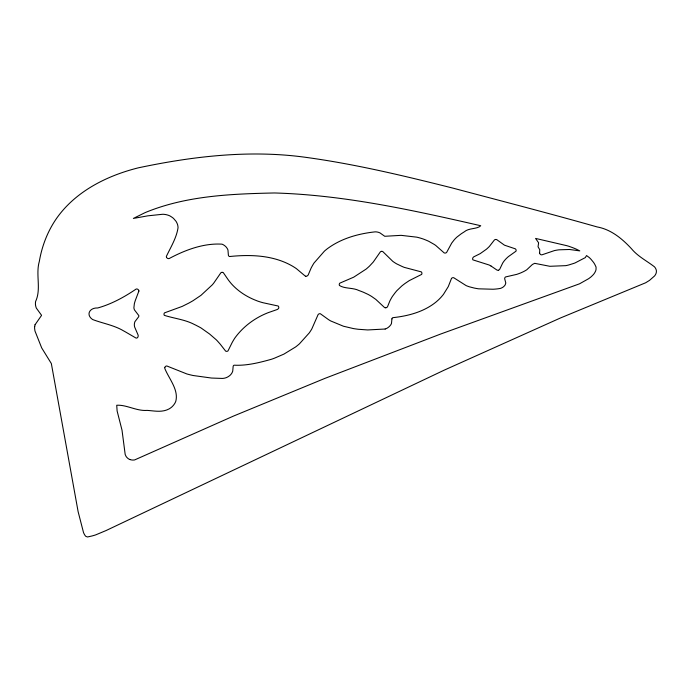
<?xml version="1.0" encoding="UTF-8"?>
<svg xmlns="http://www.w3.org/2000/svg" width="691" height="691" viewBox="0 0 691 691"><rect width="100%" height="100%" fill="white"/><g stroke="black" fill="none" stroke-linecap="round" stroke-linejoin="round"><path stroke-width="1.04" d="M34.705 326.593L34.619 327.344A15.435 15.107 11.7 0 0 34.567 328.026L34.947 330.929L41.685 347.893L51.341 363.552L78.126 511.677L83.499 532.502A17.137 16.765 11.7 0 0 84.622 534.782L85.235 535.706A4.422 4.327 11.7 0 0 85.934 536.406L87.524 536.967L91.661 536.052A84.043 82.238 11.7 0 0 93.484 535.56L94.607 535.231A28.288 27.683 11.7 0 0 95.989 534.765L106.069 530.55L444.253 370.134L560.487 317.964L645.67 282.766L649.531 280.373L654.576 275.934A10.477 10.253 11.7 0 0 655.88 273.817L656.105 273.213A10.037 9.821 11.7 0 0 656.39 271.9L656.364 270.544A9.864 9.648 11.7 0 0 655.923 269.11L655.664 268.531A10.011 9.804 11.7 0 0 654.446 266.795C646.75 260.844 637.741 256.378 631.453 248.708C622.133 238.654 611.034 229.447 597.136 226.933C549.181 213.329 500.915 200.874 452.743 188.073C404.287 175.903 355.563 164.147 306.009 157.375C250.09 149.567 193.238 156.226 138.355 167.827C107.096 175.635 76.001 191.105 56.904 217.907C47.791 230.829 41.952 245.892 39.318 261.448C35.457 274.638 41.486 288.924 35.604 301.483A14.053 13.751 11.7 0 0 35.474 304.584M391.927 318.888L391.477 323.44A12.922 12.645 11.7 0 1 390.735 324.891L389.534 326.307A19.201 18.787 11.7 0 1 388.066 327.534L387.331 328.026A13.008 12.723 11.7 0 1 385.163 329.037M35.042 324.77L41.581 315.338L36.312 308.065A19.253 18.838 11.7 0 1 35.682 305.958L35.466 304.584M164.942 367.215L164.976 367.137A3.282 3.213 11.7 0 1 165.443 366.515L165.84 366.221A3.248 3.179 11.7 0 1 166.816 365.971L186.89 373.961A120.035 117.453 11.7 0 0 193.109 375.507L211.515 378.046L222.286 378.435A13.06 12.775 11.7 0 0 225.793 377.804A5.813 5.692 11.7 0 0 226.32 377.623L226.734 377.441A20.885 20.436 11.7 0 0 228.574 376.457L229.861 375.489A17.387 17.016 11.7 0 0 231.183 374.081L231.917 373.01A14.554 14.243 11.7 0 0 232.737 371.11L233.152 366.377A1.961 1.918 11.7 0 1 233.515 365.617L233.662 365.47A1.123 1.097 11.7 0 1 234.214 365.194C246.799 365.833 259.324 362.645 271.356 359.294A145.654 142.519 11.7 0 0 274.301 358.249L283.889 354.129L295.644 346.934A85.995 84.147 11.7 0 0 299.436 343.833L309.231 332.95A66.448 65.023 11.7 0 0 311.814 328.942L318.076 314.655A2.919 2.859 11.7 0 1 318.879 313.939L319.449 313.723A2.764 2.704 11.7 0 1 320.399 313.766L328.475 319.596A62.561 61.223 11.7 0 0 330.704 320.952L343.462 326.23L353.498 328.596A163.214 159.707 11.7 0 0 358.223 329.27L367.664 329.944L385.155 329.028M451.473 278.482L448.295 286.575L443.449 294.383A65.446 64.038 11.7 0 1 442.499 295.549L441.489 296.733A63.08 61.724 11.7 0 1 440.53 297.812L438.863 299.497A65.481 64.073 11.7 0 1 437.792 300.481L437.006 301.181A67.39 65.939 11.7 0 1 435.408 302.528C423.324 312.03 407.949 316.037 392.92 317.661A1.08 1.054 11.7 0 0 392.471 317.895L392.203 318.197A2.298 2.246 11.7 0 0 391.935 318.888M385.915 307.789L386.105 307.737A3.42 3.351 11.7 0 0 386.925 307.331L387.349 306.968A1.486 1.46 11.7 0 0 387.582 306.597L389.707 301.336A14.597 14.286 11.7 0 1 390.13 300.43A50.227 49.147 11.7 0 1 390.64 299.462L390.838 299.099A53.354 52.214 11.7 0 1 392.384 296.448L395.174 292.699A85.632 83.792 11.7 0 1 396.859 290.678L401.765 285.996A107.796 105.481 11.7 0 1 405.073 283.44L409.271 280.615L421.622 274.413A2.98 2.919 11.7 0 0 421.916 273.714L421.838 272.703A3.377 3.3 11.7 0 0 421.311 271.883L404.287 267.382A110.353 107.986 11.7 0 1 402.058 266.45L396.677 263.876A40.89 40.018 11.7 0 1 392.747 261.31L382.762 251.55A2.971 2.902 11.7 0 0 381.743 251.317L381.657 251.317M381.432 251.343L381.346 251.36A2.341 2.289 11.7 0 0 380.318 251.913L373.287 262.01L369.547 266.044A81.927 80.173 11.7 0 1 366.092 269.11L353.706 277.177L339.86 283.129A3.075 3.014 11.7 0 0 339.359 283.871L339.238 284.735A3.42 3.343 11.7 0 0 339.471 285.487C344.844 288.959 352.98 287.482 358.966 290.548A109.221 106.872 11.7 0 1 363.518 292.284L367.94 294.34A73.203 71.631 11.7 0 1 371.611 296.43L375.809 299.393L384.464 307.46A2.306 2.263 11.7 0 0 385.492 307.815L385.673 307.823M221.958 272.314L221.776 272.349A2.185 2.133 11.7 0 0 220.818 272.859L213.839 282.965A75.751 74.127 11.7 0 1 212.284 284.847L201.003 295.316L192.953 300.749A171.23 167.55 11.7 0 1 188.66 303.176L182.165 306.415L164.518 312.859A3.343 3.274 11.7 0 0 164.087 313.541L163.992 314.586A3.187 3.118 11.7 0 0 164.32 315.329C174.02 318.491 185.153 319.536 194.534 324.571A41.339 40.449 11.7 0 1 195.821 325.176L199.423 327.059A81.987 80.225 11.7 0 1 201.098 328L209.598 334.021L216.369 339.894A84.069 82.264 11.7 0 1 217.639 341.242L219.781 343.652A23.84 23.33 11.7 0 1 220.636 344.688L225.629 351.106A2.764 2.704 11.7 0 0 226.588 351.365L227.123 351.322A2.764 2.704 11.7 0 0 228.004 350.89L231.839 343.168A23.313 22.812 11.7 0 1 232.461 341.993L233.117 340.844A53.708 52.551 11.7 0 1 235.026 337.795C243.068 326.774 254.323 318.309 266.933 313.17A32.52 31.821 11.7 0 1 268.479 312.565L277.54 309.395L278.533 308.471A3.205 3.135 11.7 0 0 278.81 307.728L278.646 306.692A3.222 3.153 11.7 0 0 278.179 306.018L263.046 302.736A88.422 86.522 11.7 0 1 260.472 302.002L258.028 301.207A29.117 28.495 11.7 0 1 256.43 300.585C246.946 296.949 238.17 291.36 231.39 283.759A73.989 72.4 11.7 0 1 229.559 281.539L228.678 280.399A19.694 19.27 11.7 0 1 227.909 279.337L223.279 272.6A3.334 3.265 11.7 0 0 222.286 272.323L222.2 272.314M495.602 239.466L495.68 239.457A2.919 2.859 11.7 0 1 496.803 239.673L504.456 245.167L515.374 248.855A3.04 2.971 11.7 0 1 515.961 249.615L516.142 250.28A2.876 2.816 11.7 0 1 515.978 251.196L508.386 256.62A48.715 47.67 11.7 0 0 506.011 258.831L504.577 260.412A38.808 37.979 11.7 0 0 502.702 263.021L499.723 269.231A1.278 1.244 11.7 0 1 499.524 269.533L499.273 269.758A2.807 2.747 11.7 0 1 498.358 270.198M305.785 276.236L306.26 276.245A4.12 4.025 11.7 0 0 307.262 275.908L308.16 275.061L310.941 268.471A18.597 18.199 11.7 0 1 311.52 267.305L312.211 266.044A72.374 70.819 11.7 0 1 313.982 263.064L324.252 251.334A22.052 21.585 11.7 0 1 325.323 250.349L327.292 248.769A61.335 60.022 11.7 0 1 328.51 247.888C342.045 238.231 358.569 233.67 374.919 231.882A7.696 7.532 11.7 0 1 375.947 231.874L376.604 231.934A11.211 10.97 11.7 0 1 379.99 232.91L384.749 236.287L401.108 235.346L416.811 237.168A72.693 71.13 11.7 0 1 421.83 238.55L422.261 238.689A29.134 28.512 11.7 0 1 423.471 239.103L424.438 239.475A79.024 77.323 11.7 0 1 426.027 240.114L426.58 240.347A75.241 73.617 11.7 0 1 428.696 241.271L434.129 244.364A85.485 83.646 11.7 0 1 435.667 245.391L444.08 252.82A2.436 2.384 11.7 0 0 445.151 253.079L445.652 253.001A3.023 2.963 11.7 0 0 446.611 252.457L451.707 243.085L454.367 239.647A45.062 44.094 11.7 0 1 456.881 237.125L460.932 233.999A92.084 90.106 11.7 0 1 464.257 231.856C468.74 227.771 477.205 229.352 480.737 225.732C414.004 210.479 346.476 195.449 277.782 193.074A157.436 154.05 11.7 0 0 274.362 192.97C231.416 193.903 187.08 195.683 146.734 211.956A77.202 75.544 11.7 0 0 144.713 212.811L133.372 218.434L147.814 215.834L162.42 214.296A11.462 11.211 11.7 0 1 163.871 214.314L165.719 214.573A19.175 18.761 11.7 0 1 168.604 215.367L169.243 215.618A7.428 7.264 11.7 0 1 170.124 216.041L171.584 216.957A29.955 29.316 11.7 0 1 173.467 218.356L176.024 221.31A22.682 22.19 11.7 0 1 176.965 223.089L177.38 224.065A6.806 6.66 11.7 0 1 177.63 224.834A13.509 13.224 11.7 0 1 178.036 227.797C176.473 238.024 170.746 247.179 166.376 256.37A2.557 2.496 11.7 0 0 166.522 257.294L166.557 257.372M130.012 459.567L128.785 459.005A11.237 10.996 11.7 0 1 127.446 457.995L126.738 457.261A12.239 11.98 11.7 0 1 126.09 456.431L125.183 454.462L122.013 430.156L117.116 410.981L116.727 405.254C126.557 404.589 136.637 411.257 147.148 410.394C152.754 410.73 158.507 411.957 164.069 410.739A34.662 33.919 11.7 0 0 166.972 409.884L169.088 408.917A21.576 21.11 11.7 0 0 171.29 407.414L171.472 407.267A7.834 7.67 11.7 0 0 171.955 406.844L172.335 406.481A24.885 24.349 11.7 0 0 173.89 404.727L174.927 403.164A24.626 24.099 11.7 0 0 175.79 401.298C178.839 389.689 168.88 378.668 164.804 368.458A2.315 2.272 11.7 0 1 164.873 367.396M491.094 266.07L496.76 269.922A1.572 1.537 11.7 0 0 497.054 270.077A2.185 2.142 11.7 0 0 498.151 270.233M166.721 257.639L166.868 257.803A4.163 4.068 11.7 0 0 167.49 258.339L168.034 258.564A2.652 2.591 11.7 0 0 169.226 258.512C185.257 249.961 203.715 243.007 222.018 244.165A15.444 15.116 11.7 0 1 223.556 244.908L224.532 245.564A16.973 16.601 11.7 0 1 226.009 246.842L227.184 248.389A14.157 13.855 11.7 0 1 227.961 250.038L228.384 255.204A2.272 2.22 11.7 0 0 228.764 255.998L229.213 256.396A1.019 0.993 11.7 0 0 229.68 256.516C250.695 254.366 273.195 255.178 291.999 265.862A59.081 57.811 11.7 0 1 296.404 268.652L304.722 275.649A2.514 2.462 11.7 0 0 305.776 276.245M138.9 291.032L135.332 300.43A54.572 53.397 11.7 0 0 134.356 303.703L133.89 307.884A11.35 11.108 11.7 0 0 134.443 309.888L138.848 315.632L138.753 316.59A6.098 5.969 11.7 0 1 138.485 317.005L134.918 321.678A13.708 13.414 11.7 0 0 134.434 323.569L134.348 324.269A8.741 8.551 11.7 0 0 134.702 327.137L138.191 335.256L138.088 336.672A3.939 3.852 11.7 0 1 137.664 337.415L137.405 337.709A0.864 0.846 11.7 0 1 137.181 337.873L136.853 337.994A2.522 2.462 11.7 0 1 136.023 338.072L125.477 331.922A42.963 42.039 11.7 0 0 123.724 330.954C114.101 325.159 102.864 323.466 92.516 319.484C85.494 314.543 89.925 307.504 97.69 307.979C111.519 304.126 124.294 297.087 136.127 289.063A2.073 2.03 11.7 0 1 137.215 289.045L137.595 289.201A4.604 4.5 11.7 0 1 138.269 289.676L138.658 290.134A2.565 2.505 11.7 0 1 138.9 291.032M491.094 266.07A39.646 38.791 11.7 0 0 489.098 264.99L472.929 259.876A2.738 2.678 11.7 0 1 472.653 259.237L472.661 258.399A3.455 3.377 11.7 0 1 473.119 257.467L473.421 257.112A1.814 1.771 11.7 0 1 473.819 256.819L480.176 253.649L486.421 249.226A58.009 56.757 11.7 0 0 487.725 248.043L488.399 247.404A60.411 59.115 11.7 0 0 489.358 246.462L494.212 240.226A2.09 2.047 11.7 0 1 495.404 239.509M130.012 459.567A12.568 12.3 11.7 0 0 131.722 459.964L132.447 460.042A12.559 12.291 11.7 0 0 134.633 459.93L233.351 416.137L324.977 378.357L440.582 334.064L579.533 283.811L588.559 278.732A47.066 46.055 11.7 0 0 591.366 276.599L593.431 274.552A22.561 22.077 11.7 0 0 594.839 272.548L595.642 270.924A11.436 11.194 11.7 0 0 596.048 269.283L596.057 267.054L594.899 264.593A37.21 36.407 11.7 0 0 593.621 262.476L591.038 259.324A65.032 63.632 11.7 0 0 589.285 257.562L586.538 255.558L585.303 257.613L575.111 262.908A69.549 68.055 11.7 0 1 573.668 263.435L568.866 264.929A42.868 41.944 11.7 0 1 565.825 265.646L549.846 266.294L534.67 263.331L532.39 264.48L526.749 269.792A55.47 54.278 11.7 0 1 523.502 271.649L521.014 272.79A67.087 65.645 11.7 0 1 519.623 273.334L519.131 273.524A66.638 65.204 11.7 0 1 516.695 274.379L505.717 276.91A1.373 1.339 11.7 0 0 505.242 277.212L504.862 277.791A2.565 2.514 11.7 0 0 504.68 278.767L505.795 282.99L505.276 284.632A9.285 9.087 11.7 0 1 504.611 285.685L503.437 286.843A11.851 11.6 11.7 0 1 501.77 287.853L501.001 288.199A5.347 5.226 11.7 0 1 500.232 288.432L498.271 288.76A61.205 59.892 11.7 0 1 494.255 289.166A40.311 39.447 11.7 0 1 492.882 289.235L478.587 288.821A103.045 100.826 11.7 0 1 474.181 288.043L469.414 286.817A51.307 50.21 11.7 0 1 466.14 285.608L453.754 277.739A3.084 3.014 11.7 0 0 452.795 277.687L452.311 277.808A2.393 2.341 11.7 0 0 451.473 278.482M34.714 326.593A16.135 15.789 11.7 0 1 35.025 324.77M539.585 252.975L540.198 254.262A3.559 3.481 11.7 0 0 540.854 254.685L541.217 254.798A2.496 2.444 11.7 0 0 542.521 254.634L554.502 250.565A66.301 64.876 11.7 0 1 558.967 249.814L569.514 249.486L579.784 250.885L576.173 249.097A97.379 95.289 11.7 0 0 572.373 247.551L569.393 246.48A40.717 39.836 11.7 0 0 566.482 245.607L535.56 238.412L538.609 242.791L538.047 246.765L539.757 249.753L539.585 252.975"/></g></svg>
